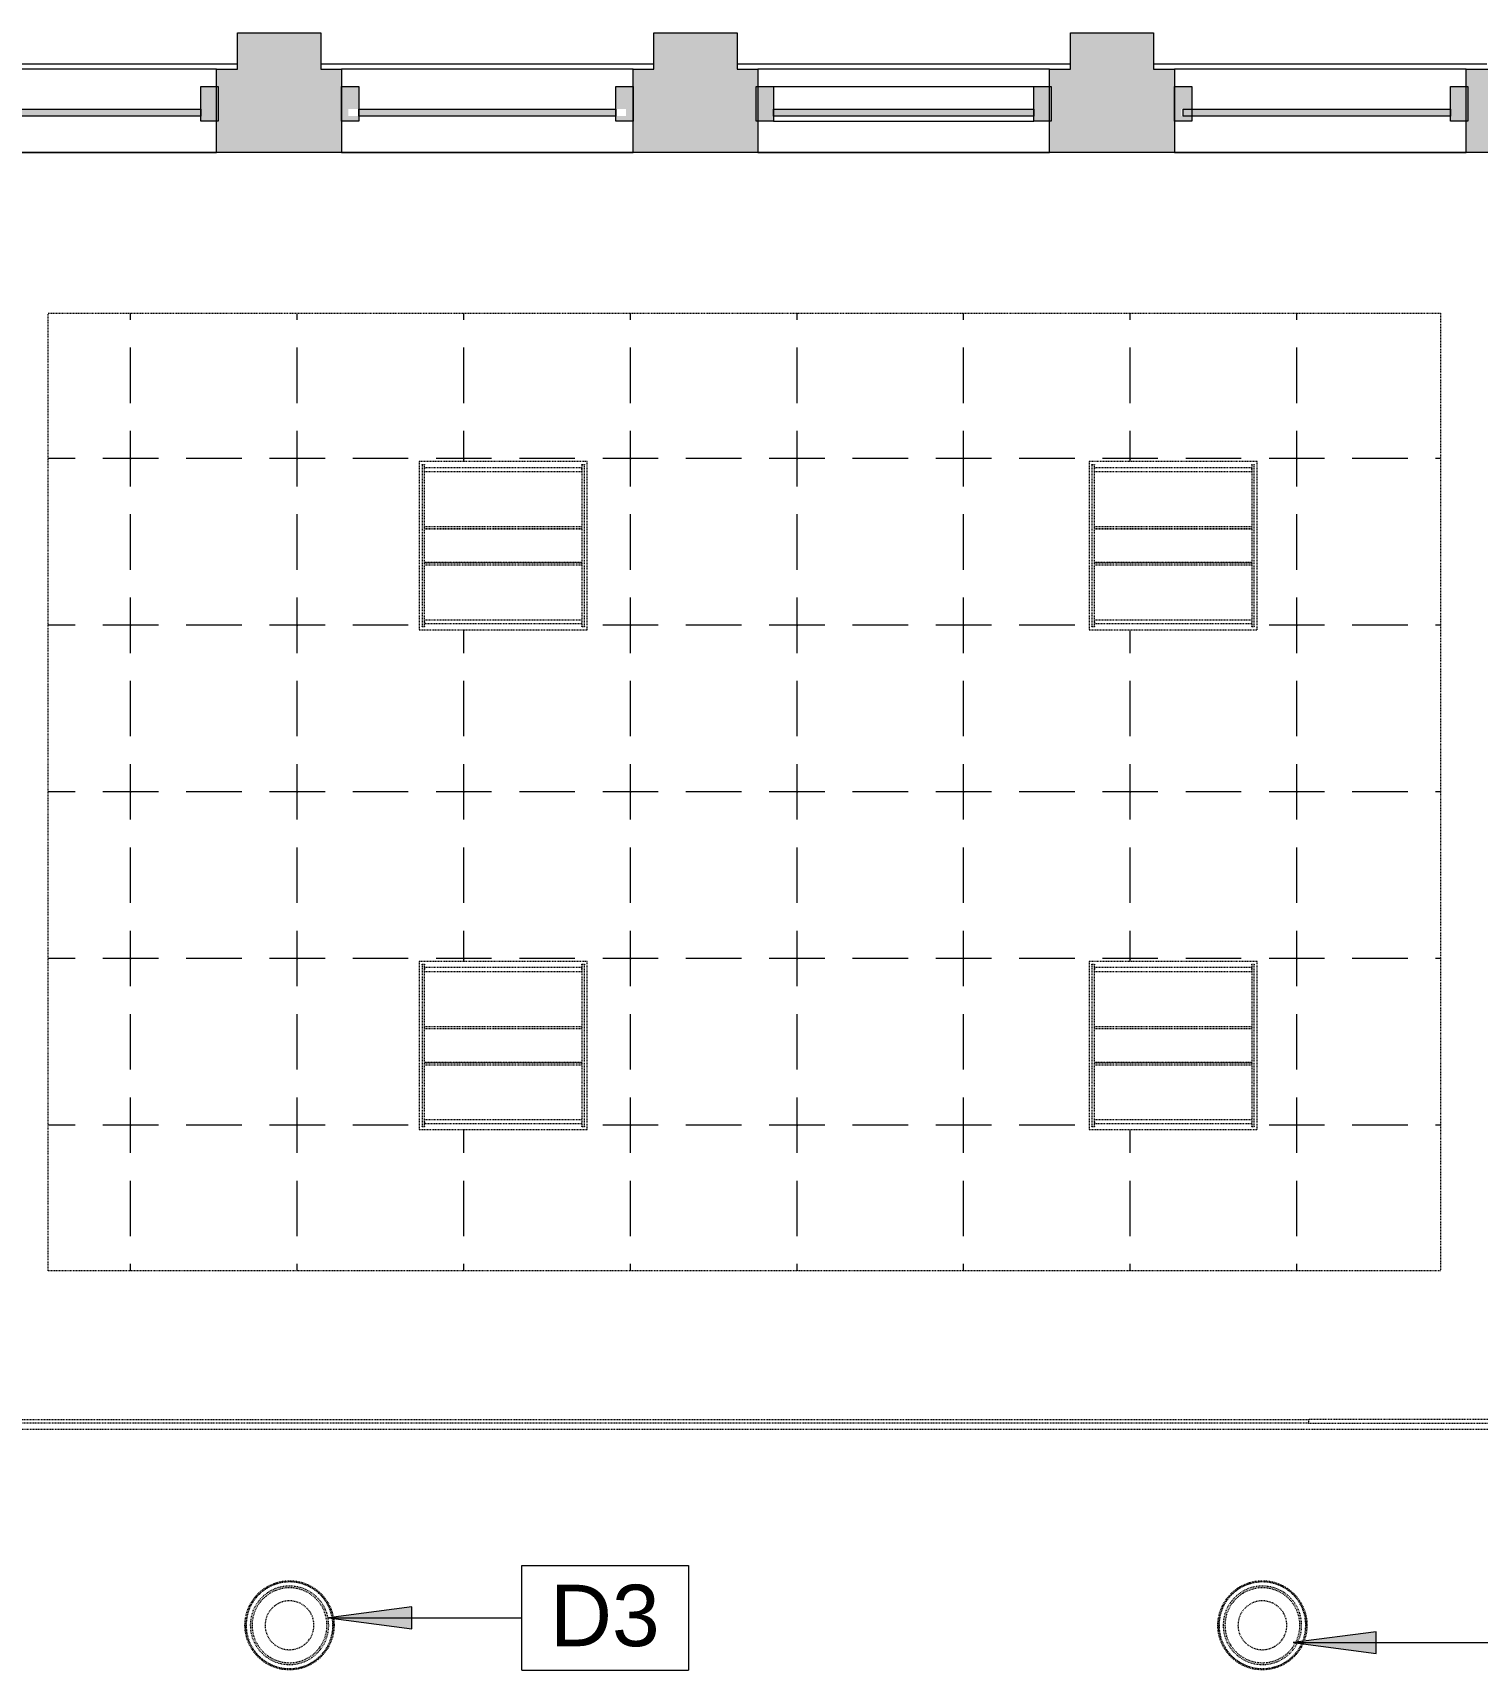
# Model space of a CAD drawing. Header units: inches. Extents: x -1767 to 678, y -1053 to 120.
# Drawn here: x -502.9 to -294.8, y -118.6 to 117.2 of the extents above; entities that cross this region are included whole.
import ezdxf

# ---------------------------------------------------------------- set-up
doc = ezdxf.new("R2010")
doc.units = ezdxf.units.IN
doc.header["$MEASUREMENT"] = 0
doc.linetypes.add('Demolished', pattern=[0.1875, 0.125, -0.0625])
for name, color, linetype, lineweight in [('06_555 11th St - background_dwg', 8, 'Continuous', 9), ('A-ANNO-KEYN', 231, 'Continuous', 9), ('A-CLNG', 13, 'Continuous', 13), ('A-CLNG-PATT', 13, 'Continuous', 13), ('A-GLAZ-CURT', 52, 'Continuous', 13), ('A-GLAZ-CWMG', 51, 'Continuous', 13), ('A-WALL', 113, 'Continuous', 13), ('A-WALL-PATT', 111, 'Continuous', 13), ('E-LITE-EQPM', 33, 'Demolished', 9), ('I-WALL', 2, 'Continuous', 13), ('P-SILL', 7, 'Continuous', 9), ('W', 7, 'Continuous', 9)]:
    doc.layers.add(name, color=color, linetype=linetype, lineweight=lineweight)
doc.styles.add('Arial_2', font='arial.ttf', dxfattribs={"height": 8.851796})

# ---------------------------------------------------------------- blocks, each defined once
blk = doc.blocks.new('System Panel - Glazed-4905067-FIRST FLOOR RCP DEMO')
at = {"layer": 'A-GLAZ-CURT', "lineweight": 9}
blk.add_hatch(color=7, dxfattribs=at).paths.add_polyline_path([(19.25, -1.75), (19.25, -0.75), (-19.25, -0.75), (-19.25, -1.75)], flags=0)
at = {"layer": 'A-GLAZ-CURT', "color": 8, "lineweight": 20}
for p, q in [((-19.25, -1.75), (-19.25, -0.75)), ((-19.25, -0.75), (19.25, -0.75)), ((19.25, -1.75), (-19.25, -1.75)), ((19.25, -0.75), (19.25, -1.75))]:
    blk.add_line(p, q, dxfattribs=at)
blk = doc.blocks.new('Rectangular Mullion - 2_5_ x 5_ rectangular-4903428-FIRST FLOOR RCP DEMO')
at = {"layer": 'A-GLAZ-CWMG', "lineweight": 9}
blk.add_hatch(color=7, dxfattribs=at).paths.add_polyline_path([(-1.25, -2.5), (-1.25, 2.5), (1.25, 2.5), (1.25, -2.5)], flags=0)
at = {"layer": 'A-GLAZ-CWMG', "color": 8, "lineweight": 20}
for p, q in [((1.25, 2.5), (-1.25, 2.5)), ((-1.25, 2.5), (-1.25, -2.5)), ((1.25, -2.5), (1.25, 2.5)), ((-1.25, -2.5), (1.25, -2.5))]:
    blk.add_line(p, q, dxfattribs=at)
blk = doc.blocks.new('Rectangular Mullion - 2_5_ x 5_ rectangular-4904951-FIRST FLOOR RCP DEMO')
at = {"layer": 'A-GLAZ-CWMG', "lineweight": 9}
blk.add_hatch(color=7, dxfattribs=at).paths.add_polyline_path([(-2.5, 2.5), (-2.5, 1.75), (-1, 1.75), (-1, 0.75), (-2.5, 0.75), (-2.5, -2.5), (0, -2.5), (0, 2.5), (-1, 2.5)], flags=0)
at = {"layer": 'A-GLAZ-CWMG', "color": 8, "lineweight": 20}
for p, q in [((-2.5, 2.5), (0, 2.5)), ((-2.5, -2.5), (-2.5, 2.5)), ((0, 2.5), (0, -2.5)), ((0, -2.5), (-2.5, -2.5))]:
    blk.add_line(p, q, dxfattribs=at)
blk = doc.blocks.new('L-Pendant Allea - L-Pendant Allea-5739319-FIRST FLOOR RCP DEMO')
at = {"layer": 'E-LITE-EQPM', "color": 7, "flags": 128}
for points in [[(-6.42, 0), (-6.41, 0.26), (-6.4, 0.51), (-6.37, 0.77), (-6.34, 1.02), (-6.29, 1.28), (-6.24, 1.53), (-6.17, 1.77), (-6.09, 2.02), (-6.01, 2.26), (-5.91, 2.5), (-5.81, 2.73), (-5.69, 2.96), (-5.57, 3.19), (-5.44, 3.41), (-5.3, 3.63), (-5.15, 3.83), (-4.99, 4.04), (-4.83, 4.23), (-4.65, 4.42), (-4.47, 4.61), (-4.29, 4.78), (-4.09, 4.95), (-3.89, 5.11), (-3.68, 5.26), (-3.47, 5.4), (-3.25, 5.54), (-3.03, 5.66), (-2.8, 5.78), (-2.56, 5.89), (-2.33, 5.98), (-2.09, 6.07), (-1.84, 6.15), (-1.59, 6.22), (-1.34, 6.28), (-1.09, 6.33), (-0.84, 6.37), (-0.58, 6.39), (-0.33, 6.41), (-0.07, 6.42), (0.19, 6.42), (0.44, 6.4), (0.7, 6.38), (0.95, 6.35), (1.21, 6.31), (1.46, 6.25), (1.71, 6.19), (1.95, 6.12), (2.2, 6.03), (2.44, 5.94), (2.67, 5.84), (2.9, 5.73), (3.13, 5.61), (3.35, 5.48), (3.57, 5.34), (3.78, 5.19), (3.98, 5.04), (4.18, 4.87), (4.37, 4.7), (4.56, 4.52), (4.73, 4.34), (4.9, 4.14), (5.07, 3.94), (5.22, 3.74), (5.36, 3.53), (5.5, 3.31), (5.63, 3.09), (5.75, 2.86), (5.86, 2.63), (5.96, 2.39), (6.05, 2.15), (6.13, 1.91), (6.2, 1.66), (6.26, 1.41), (6.31, 1.16), (6.36, 0.91), (6.39, 0.65), (6.41, 0.4), (6.42, 0.14), (6.42, 0)], [(-6.3, 0), (-6.29, 0.25), (-6.27, 0.5), (-6.25, 0.75), (-6.21, 1), (-6.17, 1.25), (-6.11, 1.5), (-6.05, 1.74), (-5.98, 1.98), (-5.89, 2.22), (-5.8, 2.45), (-5.7, 2.68), (-5.58, 2.91), (-5.46, 3.13), (-5.33, 3.34), (-5.2, 3.55), (-5.05, 3.76), (-4.89, 3.96), (-4.73, 4.15), (-4.56, 4.34), (-4.39, 4.52), (-4.2, 4.69), (-4.01, 4.85), (-3.81, 5.01), (-3.61, 5.16), (-3.4, 5.3), (-3.19, 5.43), (-2.97, 5.55), (-2.74, 5.67), (-2.51, 5.77), (-2.28, 5.87), (-2.04, 5.95), (-1.8, 6.03), (-1.56, 6.1), (-1.32, 6.16), (-1.07, 6.2), (-0.82, 6.24), (-0.57, 6.27), (-0.32, 6.29), (-0.07, 6.29), (0.18, 6.29), (0.44, 6.28), (0.69, 6.26), (0.94, 6.23), (1.18, 6.18), (1.43, 6.13), (1.67, 6.07), (1.92, 6), (2.15, 5.92), (2.39, 5.82), (2.62, 5.72), (2.85, 5.61), (3.07, 5.5), (3.29, 5.37), (3.5, 5.23), (3.7, 5.09), (3.91, 4.94), (4.1, 4.78), (4.29, 4.61), (4.47, 4.43), (4.64, 4.25), (4.81, 4.06), (4.97, 3.87), (5.12, 3.67), (5.26, 3.46), (5.39, 3.25), (5.52, 3.03), (5.64, 2.8), (5.74, 2.58), (5.84, 2.34), (5.93, 2.11), (6.01, 1.87), (6.08, 1.63), (6.14, 1.38), (6.19, 1.14), (6.23, 0.89), (6.26, 0.64), (6.28, 0.39), (6.29, 0.14), (6.3, 0)], [(6.42, 0), (6.41, -0.26), (6.4, -0.51), (6.37, -0.77), (6.34, -1.02), (6.29, -1.28), (6.24, -1.53), (6.17, -1.77), (6.09, -2.02), (6.01, -2.26), (5.91, -2.5), (5.81, -2.73), (5.69, -2.96), (5.57, -3.19), (5.44, -3.41), (5.3, -3.63), (5.15, -3.83), (4.99, -4.04), (4.83, -4.23), (4.65, -4.42), (4.47, -4.61), (4.29, -4.78), (4.09, -4.95), (3.89, -5.11), (3.68, -5.26), (3.47, -5.4), (3.25, -5.54), (3.03, -5.66), (2.8, -5.78), (2.56, -5.89), (2.33, -5.98), (2.09, -6.07), (1.84, -6.15), (1.59, -6.22), (1.34, -6.28), (1.09, -6.33), (0.84, -6.37), (0.58, -6.39), (0.33, -6.41), (0.07, -6.42), (-0.19, -6.42), (-0.44, -6.4), (-0.7, -6.38), (-0.95, -6.35), (-1.21, -6.31), (-1.46, -6.25), (-1.71, -6.19), (-1.95, -6.12), (-2.2, -6.03), (-2.44, -5.94), (-2.67, -5.84), (-2.9, -5.73), (-3.13, -5.61), (-3.35, -5.48), (-3.57, -5.34), (-3.78, -5.19), (-3.98, -5.04), (-4.18, -4.87), (-4.37, -4.7), (-4.56, -4.52), (-4.73, -4.34), (-4.9, -4.14), (-5.07, -3.94), (-5.22, -3.74), (-5.36, -3.53), (-5.5, -3.31), (-5.63, -3.09), (-5.75, -2.86), (-5.86, -2.63), (-5.96, -2.39), (-6.05, -2.15), (-6.13, -1.91), (-6.2, -1.66), (-6.26, -1.41), (-6.31, -1.16), (-6.36, -0.91), (-6.39, -0.65), (-6.41, -0.4), (-6.42, -0.14), (-6.42, 0)], [(6.3, 0), (6.29, -0.25), (6.27, -0.5), (6.25, -0.75), (6.21, -1), (6.17, -1.25), (6.11, -1.5), (6.05, -1.74), (5.98, -1.98), (5.89, -2.22), (5.8, -2.45), (5.7, -2.68), (5.58, -2.91), (5.46, -3.13), (5.33, -3.34), (5.2, -3.55), (5.05, -3.76), (4.89, -3.96), (4.73, -4.15), (4.56, -4.34), (4.39, -4.52), (4.2, -4.69), (4.01, -4.85), (3.81, -5.01), (3.61, -5.16), (3.4, -5.3), (3.19, -5.43), (2.97, -5.55), (2.74, -5.67), (2.51, -5.77), (2.28, -5.87), (2.04, -5.95), (1.8, -6.03), (1.56, -6.1), (1.32, -6.16), (1.07, -6.2), (0.82, -6.24), (0.57, -6.27), (0.32, -6.29), (0.07, -6.29), (-0.18, -6.29), (-0.44, -6.28), (-0.69, -6.26), (-0.94, -6.23), (-1.18, -6.18), (-1.43, -6.13), (-1.67, -6.07), (-1.92, -6), (-2.15, -5.92), (-2.39, -5.82), (-2.62, -5.72), (-2.85, -5.61), (-3.07, -5.5), (-3.29, -5.37), (-3.5, -5.23), (-3.7, -5.09), (-3.91, -4.94), (-4.1, -4.78), (-4.29, -4.61), (-4.47, -4.43), (-4.64, -4.25), (-4.81, -4.06), (-4.97, -3.87), (-5.12, -3.67), (-5.26, -3.46), (-5.39, -3.25), (-5.52, -3.03), (-5.64, -2.8), (-5.74, -2.58), (-5.84, -2.34), (-5.93, -2.11), (-6.01, -1.87), (-6.08, -1.63), (-6.14, -1.38), (-6.19, -1.14), (-6.23, -0.89), (-6.26, -0.64), (-6.28, -0.39), (-6.29, -0.14), (-6.3, 0)]]:
    blk.add_lwpolyline(points, dxfattribs=at)
at = {"layer": 'E-LITE-EQPM', "color": 7}
for radius, start, end in [(6.25, 360, 180), (5.65, 360, 180), (5.4, 360, 180), (3.52, 0, 180), (6.25, 180, 360), (5.65, 180, 360), (5.4, 180, 360), (3.52, 180, 0)]:
    blk.add_arc((0, 0), radius, start, end, dxfattribs=at)
blk = doc.blocks.new('L-Recessed-Axis-Day-Acrylic - 2 x 2-4558112-FIRST FLOOR RCP DEMO')
at = {"layer": 'E-LITE-EQPM', "color": 7}
for p, q in [((-11.34, 11.7), (-11.7, 11.7)), ((-11.7, 11.64), (-11.7, 11.7)), ((-11.7, 11.7), (-11.7, 11.64)), ((-11.7, -11.64), (-11.7, 11.64)), ((-11.34, 11.64), (-11.34, 11.7)), ((-11.34, 11.7), (-11.34, 11.64)), ((-11.34, 11.64), (-11.34, -11.64)), ((11.34, 11.28), (-11.34, 11.28)), ((-11.34, 11.19), (-11.34, 11.22)), ((-11.34, 10.99), (-11.34, 11.19)), ((-11.34, 10.97), (-11.34, 10.99)), ((-11.34, 10.66), (11.34, 10.66)), ((11.7, 11.7), (11.34, 11.7)), ((11.34, 11.64), (11.34, 11.7)), ((11.34, 11.7), (11.34, 11.64)), ((11.34, -11.64), (11.34, 11.64)), ((11.34, 11.22), (11.34, 11.19)), ((11.34, 11.19), (11.34, 10.99)), ((11.34, 10.99), (11.34, 10.97)), ((11.7, 11.64), (11.7, 11.7)), ((11.7, 11.7), (11.7, 11.64)), ((11.7, 11.64), (11.7, -11.64)), ((-11.34, 2.76), (11.34, 2.76)), ((-11.34, 2.47), (11.34, 2.47)), ((11.34, 2.44), (-11.34, 2.44)), ((-11.34, -2.44), (11.34, -2.44)), ((-11.34, -2.47), (11.34, -2.47)), ((-11.34, -2.76), (11.34, -2.76)), ((-11.7, -11.64), (-11.7, -11.7)), ((-11.7, -11.7), (-11.7, -11.64)), ((-11.7, -11.7), (-11.34, -11.7)), ((-11.34, -10.66), (11.34, -10.66)), ((-11.34, -10.99), (-11.34, -10.97)), ((-11.34, -11.19), (-11.34, -10.99)), ((-11.34, -11.22), (-11.34, -11.19)), ((-11.34, -11.28), (11.34, -11.28)), ((-11.34, -11.64), (-11.34, -11.7)), ((-11.34, -11.7), (-11.34, -11.64)), ((11.34, -10.97), (11.34, -10.99)), ((11.34, -10.99), (11.34, -11.19)), ((11.34, -11.19), (11.34, -11.22)), ((11.34, -11.64), (11.34, -11.7)), ((11.34, -11.7), (11.34, -11.64)), ((11.34, -11.7), (11.7, -11.7)), ((11.7, -11.64), (11.7, -11.7)), ((11.7, -11.7), (11.7, -11.64))]:
    blk.add_line(p, q, dxfattribs=at)
blk = doc.blocks.new('L-Recessed-Axis-Day-Acrylic - 2 x 2-V7-FIRST FLOOR RCP DEMO')
at = {"layer": 'E-LITE-EQPM', "color": 7}
for p, q in [((-11.34, 11.7), (-11.7, 11.7)), ((-11.7, 11.64), (-11.7, 11.7)), ((-11.7, 11.7), (-11.7, 11.64)), ((-11.7, -11.64), (-11.7, 11.64)), ((-11.34, 11.64), (-11.34, 11.7)), ((-11.34, 11.7), (-11.34, 11.64)), ((-11.34, 11.64), (-11.34, -11.64)), ((11.34, 11.28), (-11.34, 11.28)), ((-11.34, 11.19), (-11.34, 11.22)), ((-11.34, 10.99), (-11.34, 11.19)), ((-11.34, 10.97), (-11.34, 10.99)), ((-11.34, 10.66), (11.34, 10.66)), ((11.7, 11.7), (11.34, 11.7)), ((11.34, 11.64), (11.34, 11.7)), ((11.34, 11.7), (11.34, 11.64)), ((11.34, -11.64), (11.34, 11.64)), ((11.34, 11.22), (11.34, 11.19)), ((11.34, 11.19), (11.34, 10.99)), ((11.34, 10.99), (11.34, 10.97)), ((11.7, 11.64), (11.7, 11.7)), ((11.7, 11.7), (11.7, 11.64)), ((11.7, 11.64), (11.7, -11.64)), ((-11.34, 2.76), (11.34, 2.76)), ((-11.34, 2.47), (11.34, 2.47)), ((11.34, 2.44), (-11.34, 2.44)), ((-11.34, -2.44), (11.34, -2.44)), ((-11.34, -2.47), (11.34, -2.47)), ((-11.34, -2.76), (11.34, -2.76)), ((-11.7, -11.64), (-11.7, -11.7)), ((-11.7, -11.7), (-11.7, -11.64)), ((-11.7, -11.7), (-11.34, -11.7)), ((-11.34, -10.66), (11.34, -10.66)), ((-11.34, -10.99), (-11.34, -10.97)), ((-11.34, -11.19), (-11.34, -10.99)), ((-11.34, -11.22), (-11.34, -11.19)), ((-11.34, -11.28), (11.34, -11.28)), ((-11.34, -11.64), (-11.34, -11.7)), ((-11.34, -11.7), (-11.34, -11.64)), ((11.34, -10.97), (11.34, -10.99)), ((11.34, -10.99), (11.34, -11.19)), ((11.34, -11.19), (11.34, -11.22)), ((11.34, -11.64), (11.34, -11.7)), ((11.34, -11.7), (11.34, -11.64)), ((11.34, -11.7), (11.7, -11.7)), ((11.7, -11.64), (11.7, -11.7)), ((11.7, -11.7), (11.7, -11.64))]:
    blk.add_line(p, q, dxfattribs=at)
blk = doc.blocks.new('System Panel - Glazed-4907103-FIRST FLOOR RCP DEMO')
at = {"layer": 'A-GLAZ-CURT', "lineweight": 9}
blk.add_hatch(color=7, dxfattribs=at).paths.add_polyline_path([(18.5, -1.75), (18.5, -0.75), (-18.5, -0.75), (-18.5, -1.75)], flags=0)
at = {"layer": 'A-GLAZ-CURT', "color": 8, "lineweight": 20}
for p, q in [((-18.5, -1.75), (-18.5, -0.75)), ((-18.5, -0.75), (18.5, -0.75)), ((18.5, -1.75), (-18.5, -1.75)), ((18.5, -0.75), (18.5, -1.75))]:
    blk.add_line(p, q, dxfattribs=at)
blk = doc.blocks.new('System Panel - Glazed-4904575-FIRST FLOOR RCP DEMO')
at = {"layer": 'A-GLAZ-CURT', "lineweight": 9}
blk.add_hatch(color=7, dxfattribs=at).paths.add_polyline_path([(18.75, -1.75), (18.75, -0.75), (-18.75, -0.75), (-18.75, -1.75)], flags=0)
at = {"layer": 'A-GLAZ-CURT', "color": 8, "lineweight": 20}
for p, q in [((-18.75, -1.75), (-18.75, -0.75)), ((-18.75, -0.75), (18.75, -0.75)), ((18.75, -1.75), (-18.75, -1.75)), ((18.75, -0.75), (18.75, -1.75))]:
    blk.add_line(p, q, dxfattribs=at)
blk = doc.blocks.new('System Panel - Glazed-4905079-FIRST FLOOR RCP DEMO')
at = {"layer": 'A-GLAZ-CURT', "lineweight": 9}
blk.add_hatch(color=7, dxfattribs=at).paths.add_polyline_path([(18.75, -1.75), (18.75, -0.75), (-18.75, -0.75), (-18.75, -1.75)], flags=0)
at = {"layer": 'A-GLAZ-CURT', "color": 8, "lineweight": 20}
for p, q in [((-18.75, -1.75), (-18.75, -0.75)), ((-18.75, -0.75), (18.75, -0.75)), ((18.75, -1.75), (-18.75, -1.75)), ((18.75, -0.75), (18.75, -1.75))]:
    blk.add_line(p, q, dxfattribs=at)
blk = doc.blocks.new('Rectangular Mullion - 2_5_ x 5_ rectangular-4903422-FIRST FLOOR RCP DEMO')
at = {"layer": 'A-GLAZ-CWMG', "lineweight": 9}
blk.add_hatch(color=7, dxfattribs=at).paths.add_polyline_path([(1.25, -2.5), (-1.25, -2.5), (-1.25, 2.5), (1.25, 2.5), (1.25, 0.75)], flags=0)
at = {"layer": 'A-GLAZ-CWMG', "color": 8, "lineweight": 20}
for p, q in [((1.25, 2.5), (-1.25, 2.5)), ((-1.25, 2.5), (-1.25, -2.5)), ((1.25, -2.5), (1.25, 2.5)), ((-1.25, -2.5), (1.25, -2.5))]:
    blk.add_line(p, q, dxfattribs=at)
blk = doc.blocks.new('Rectangular Mullion - 2_5_ x 5_ rectangular-4905078-FIRST FLOOR RCP DEMO')
at = {"layer": 'A-GLAZ-CWMG', "lineweight": 9}
for p, q in [((-396.14, 109.47), (-358.64, 109.47)), ((-396.14, 104.47), (-358.64, 104.47))]:
    blk.add_line(p, q, dxfattribs=at)
blk = doc.blocks.new('Rectangular Mullion - 2_5_ x 5_ rectangular-4904573-FIRST FLOOR RCP DEMO')
at = {"layer": 'A-GLAZ-CWMG', "lineweight": 9}
blk.add_hatch(color=7, dxfattribs=at).paths.add_polyline_path([(-1, -2.5), (-2.5, -2.5), (-2.5, 0.75), (-1, 0.75), (-1, 1.75), (-2.5, 1.75), (-2.5, 2.5), (0, 2.5), (0, -2.5)], flags=0)
at = {"layer": 'A-GLAZ-CWMG', "color": 8, "lineweight": 20}
for p, q in [((0, 2.5), (-2.5, 2.5)), ((-2.5, 2.5), (-2.5, -2.5)), ((0, -2.5), (0, 2.5)), ((-2.5, -2.5), (0, -2.5))]:
    blk.add_line(p, q, dxfattribs=at)
blk = doc.blocks.new('06_555 11th St - background_dwg-4793957-FIRST FLOOR RCP DEMO')
at = {"layer": 'P-SILL'}
for p, q in [((2904.68, 3075.22), (2856.68, 3075.22)), ((2964.68, 3075.22), (2916.68, 3075.22)), ((3024.68, 3075.22), (2976.68, 3075.22)), ((3084.68, 3075.22), (3036.68, 3075.22)), ((2901.68, 3062.47), (2859.68, 3062.47)), ((2961.68, 3062.47), (2919.68, 3062.47)), ((3021.68, 3062.47), (2979.68, 3062.47)), ((3081.68, 3062.47), (3039.68, 3062.47))]:
    blk.add_line(p, q, dxfattribs=at)
at = {"layer": 'W'}
for p, q in [((2919.68, 3062.47), (2901.68, 3062.47)), ((2979.68, 3062.47), (2961.68, 3062.47)), ((3039.68, 3062.47), (3021.68, 3062.47))]:
    blk.add_line(p, q, dxfattribs=at)
blk = doc.blocks.new('Keynote Tag - Keynote Number - Boxed-135510-FIRST FLOOR RCP DEMO')
at = {"layer": 'A-ANNO-KEYN'}
for p, q in [((-0.125, -0.0792), (-0.125, 0.0781)), ((-0.125, 0.0781), (0.125, 0.0781)), ((0.125, 0.0781), (0.125, -0.0792)), ((-0.125, -0.0792), (0.125, -0.0792))]:
    blk.add_line(p, q, dxfattribs=at)

msp = doc.modelspace()

# ---------------------------------------------------------------- hatches: boundary and pattern name
at = {"layer": 'A-ANNO-KEYN'}
for points in [[(-460.28, -111.08), (-448.28, -112.66), (-448.28, -109.5)], [(-321.31, -114.66), (-309.31, -116.24), (-309.31, -113.08)]]:
    msp.add_hatch(color=256, dxfattribs=at).paths.add_polyline_path(points, flags=0)
at = {"layer": 'A-CLNG-PATT', "linetype": 'Demolished'}
h = msp.add_hatch(dxfattribs=at)
h.set_pattern_fill('FP1_8', color=10, style=0, pattern_type=2)
h.set_pattern_definition([(180, (-296.788, 7.856), (-24, 24), [4, -4, 8, -4, -4]), (180, (-296.788, 7.856), (-24, 24), [-20, 4, 0]), (90, (-296.788, 7.856), (24, 24), [4, -4, 8, -4, -4]), (90, (-296.788, 7.856), (24, 24), [-20, 4, 0])])
h.paths.add_polyline_path([(-500.65, -61.12), (-300.07, -61.12), (-300.07, 76.84), (-500.65, 76.84), (-500.65, 13.46)], flags=0)
h.paths.add_polyline_path([(-238.82, -61.12), (-189.85, -61.12), (-238.82, 20.68), (-238.82, -31.18)], flags=0)
h.paths.add_polyline_path([(-425.66, -40.76), (-447.2, -40.76), (-447.2, -16.55), (-422.99, -16.55), (-422.99, -40.76)], flags=0)
h.paths.add_polyline_path([(-350.7, -40.76), (-350.7, -16.55), (-326.49, -16.55), (-326.49, -40.76), (-348.86, -40.76)], flags=0)
h.paths.add_polyline_path([(-447.2, 31.24), (-447.2, 55.45), (-422.99, 55.45), (-422.99, 31.24), (-444.86, 31.24)], flags=0)
h.paths.add_polyline_path([(-326.49, 31.24), (-350.7, 31.24), (-350.7, 55.45), (-326.49, 55.45), (-326.49, 35.78)], flags=0)
at = {"layer": 'A-WALL-PATT', "lineweight": 9}
for points in [[(-461.39, 111.97), (-461.39, 117.22), (-473.39, 117.22), (-473.39, 111.97)], [(-401.39, 111.97), (-401.39, 117.22), (-413.39, 117.22), (-413.39, 111.97)], [(-341.39, 111.97), (-341.39, 117.22), (-353.39, 117.22), (-353.39, 111.97)]]:
    msp.add_hatch(color=7, dxfattribs=at).paths.add_polyline_path(points, flags=0)
h = msp.add_hatch(color=7, dxfattribs=at)
h.paths.add_polyline_path([(561.61, 99.97), (561.61, 111.97), (543.61, 111.97), (543.61, 99.97)], flags=0)
h.paths.add_polyline_path([(371.16, 99.97), (381.61, 99.97), (381.61, 111.97), (303.61, 111.97), (303.61, 99.97), (336.23, 99.97), (336.23, 103.59), (366.23, 103.59), (366.23, 99.97), (366.48, 99.97)], flags=0)
h.paths.add_polyline_path([(501.61, 99.97), (501.61, 111.97), (483.61, 111.97), (483.61, 99.97)], flags=0)
h.paths.add_polyline_path([(441.61, 99.97), (441.61, 111.97), (423.61, 111.97), (423.61, 99.97)], flags=0)
h.paths.add_polyline_path([(678.37, 99.97), (678.37, 111.97), (603.61, 111.97), (603.61, 99.97)], flags=0)
h.paths.add_polyline_path([(243.61, 99.97), (261.61, 99.97), (261.61, 111.97), (243.61, 111.97), (243.61, 102.75)], flags=0)
h.paths.add_polyline_path([(183.61, 99.97), (201.61, 99.97), (201.61, 111.97), (183.61, 111.97), (183.61, 102.75)], flags=0)
h.paths.add_polyline_path([(123.61, 99.97), (141.61, 99.97), (141.61, 111.97), (123.61, 111.97), (123.61, 102.75)], flags=0)
h.paths.add_polyline_path([(63.96, 99.97), (81.61, 99.97), (81.61, 111.97), (3.61, 111.97), (3.61, 99.97), (27.23, 99.97), (27.23, 103.59), (57.23, 103.59), (57.23, 99.97), (62.98, 99.97)], flags=0)
h.paths.add_polyline_path([(-43.64, 99.97), (-38.39, 99.97), (-38.39, 111.97), (-56.39, 111.97), (-56.39, 99.97), (-46.26, 99.97)], flags=0)
h.paths.add_polyline_path([(-98.39, 99.97), (-98.39, 111.97), (-116.39, 111.97), (-116.39, 99.97)], flags=0)
h.paths.add_polyline_path([(-158.39, 99.97), (-158.39, 111.97), (-176.39, 111.97), (-176.39, 99.97), (-166.45, 99.97)], flags=0)
h.paths.add_polyline_path([(-242.39, 99.97), (-218.39, 99.97), (-218.39, 111.97), (-296.39, 111.97), (-296.39, 99.97), (-272.39, 99.97), (-272.39, 103.59), (-242.39, 103.59), (-242.39, 100.84)], flags=0)
h.paths.add_polyline_path([(-338.39, 99.97), (-338.39, 111.97), (-356.39, 111.97), (-356.39, 99.97), (-350.7, 99.97)], flags=0)
h.paths.add_polyline_path([(-416.39, 99.97), (-398.39, 99.97), (-398.39, 111.97), (-416.39, 111.97), (-416.39, 102.75)], flags=0)
h.paths.add_polyline_path([(-473.66, 99.97), (-458.39, 99.97), (-458.39, 111.97), (-476.39, 111.97), (-476.39, 99.97)], flags=0)
h.paths.add_polyline_path([(-518.39, 99.97), (-518.39, 111.97), (-592.39, 111.97), (-592.39, 99.97), (-521.03, 99.97)], flags=0)
h.paths.add_polyline_path([(-1190.39, 99.97), (-1190.39, 111.97), (-1208.39, 111.97), (-1208.39, 99.97)], flags=0)
h.paths.add_polyline_path([(-1358.39, 99.97), (-1358.39, 111.97), (-1432.39, 111.97), (-1432.39, 99.97), (-1395.28, 99.97)], flags=0)
h.paths.add_polyline_path([(-803.24, 99.97), (-798.39, 99.97), (-798.39, 111.97), (-872.39, 111.97), (-872.39, 99.97), (-857.67, 99.97)], flags=0)
h.paths.add_polyline_path([(-1475.2, 99.97), (-1470.39, 99.97), (-1470.39, 111.97), (-1488.39, 111.97), (-1488.39, 99.97)], flags=0)
h.paths.add_polyline_path([(-1318.48, 99.97), (-1302.39, 99.97), (-1302.39, 111.97), (-1320.64, 111.97), (-1320.64, 99.97)], flags=0)
h.paths.add_polyline_path([(-1526.39, 99.97), (-1526.39, 111.97), (-1544.39, 111.97), (-1544.39, 99.97)], flags=0)
h.paths.add_polyline_path([(-1246.39, 99.97), (-1246.39, 111.97), (-1264.39, 111.97), (-1264.39, 99.97)], flags=0)
h.paths.add_polyline_path([(-1582.39, 99.97), (-1582.39, 111.97), (-1600.39, 111.97), (-1600.39, 99.97)], flags=0)
h.paths.add_polyline_path([(-704.39, 99.97), (-686.39, 99.97), (-686.39, 111.97), (-704.39, 111.97), (-704.39, 102.75)], flags=0)
h.paths.add_polyline_path([(-630.39, 99.97), (-630.39, 111.97), (-648.39, 111.97), (-648.39, 99.97), (-645.01, 99.97)], flags=0)
h.paths.add_polyline_path([(-760.39, 99.97), (-742.39, 99.97), (-742.39, 111.97), (-760.39, 111.97), (-760.39, 102.75)], flags=0)
h.paths.add_polyline_path([(-1090.99, 99.97), (-1078.39, 99.97), (-1078.39, 111.97), (-1152.39, 111.97), (-1152.39, 99.97), (-1115.2, 99.97)], flags=0)
h.paths.add_polyline_path([(-910.39, 99.97), (-910.39, 111.97), (-928.39, 111.97), (-928.39, 99.97)], flags=0)
h.paths.add_polyline_path([(-966.39, 99.97), (-966.39, 111.97), (-984.39, 111.97), (-984.39, 99.97)], flags=0)
h.paths.add_polyline_path([(-1040.39, 99.97), (-1022.39, 99.97), (-1022.39, 111.97), (-1040.39, 111.97), (-1040.39, 102.75)], flags=0)

# ---------------------------------------------------------------- linework, layer by layer
at = {"layer": 'A-ANNO-KEYN'}
for p, q in [((-448.28, -109.5), (-460.28, -111.08)), ((-448.28, -112.66), (-448.28, -109.5)), ((-460.28, -111.08), (-448.28, -112.66)), ((-460.28, -111.08), (-437.59, -111.08)), ((-437.59, -111.08), (-432.42, -111.08)), ((-309.31, -113.08), (-321.31, -114.66)), ((-309.31, -116.24), (-309.31, -113.08)), ((-321.31, -114.66), (-309.31, -116.24)), ((-321.31, -114.66), (-298.53, -114.66)), ((-298.53, -114.66), (-289.42, -114.66))]:
    msp.add_line(p, q, dxfattribs=at)
at = {"layer": 'A-CLNG', "color": 7, "linetype": 'Demolished', "lineweight": 9}
for p, q in [((-500.65, 76.84), (-300.07, 76.84)), ((-500.65, -61.12), (-500.65, 76.84)), ((-300.07, 76.84), (-300.07, -61.12)), ((-422.99, 55.45), (-447.2, 55.45)), ((-447.2, 55.45), (-447.2, 31.24)), ((-422.99, 31.24), (-422.99, 55.45)), ((-326.49, 55.45), (-350.7, 55.45)), ((-350.7, 55.45), (-350.7, 31.24)), ((-326.49, 31.24), (-326.49, 55.45)), ((-447.2, 31.24), (-422.99, 31.24)), ((-350.7, 31.24), (-326.49, 31.24)), ((-422.99, -16.55), (-447.2, -16.55)), ((-447.2, -16.55), (-447.2, -40.76)), ((-422.99, -40.76), (-422.99, -16.55)), ((-326.49, -16.55), (-350.7, -16.55)), ((-350.7, -16.55), (-350.7, -40.76)), ((-326.49, -40.76), (-326.49, -16.55)), ((-447.2, -40.76), (-422.99, -40.76)), ((-350.7, -40.76), (-326.49, -40.76)), ((-300.07, -61.12), (-500.65, -61.12)), ((-277.69, -83.98), (-521.03, -83.98))]:
    msp.add_line(p, q, dxfattribs=at)
at = {"layer": 'A-WALL', "color": 8, "lineweight": 20}
for p, q in [((-473.39, 111.97), (-473.39, 117.22)), ((-473.39, 117.22), (-461.39, 117.22)), ((-461.39, 117.22), (-461.39, 111.97)), ((-413.39, 111.97), (-413.39, 117.22)), ((-413.39, 117.22), (-401.39, 117.22)), ((-401.39, 117.22), (-401.39, 111.97)), ((-353.39, 111.97), (-353.39, 117.22)), ((-353.39, 117.22), (-341.39, 117.22)), ((-341.39, 117.22), (-341.39, 111.97)), ((-476.39, 99.97), (-476.39, 111.97)), ((-476.39, 111.97), (-473.39, 111.97)), ((-461.39, 111.97), (-458.39, 111.97)), ((-458.39, 111.97), (-458.39, 99.97)), ((-416.39, 99.97), (-416.39, 111.97)), ((-416.39, 111.97), (-413.39, 111.97)), ((-401.39, 111.97), (-398.39, 111.97)), ((-398.39, 111.97), (-398.39, 99.97)), ((-356.39, 99.97), (-356.39, 111.97)), ((-356.39, 111.97), (-353.39, 111.97)), ((-341.39, 111.97), (-338.39, 111.97)), ((-338.39, 111.97), (-338.39, 99.97)), ((-296.39, 99.97), (-296.39, 111.97)), ((-296.39, 111.97), (-218.39, 111.97)), ((-458.39, 99.97), (-476.39, 99.97)), ((-398.39, 99.97), (-416.39, 99.97)), ((-338.39, 99.97), (-356.39, 99.97)), ((-277.77, 99.97), (-296.39, 99.97))]:
    msp.add_line(p, q, dxfattribs=at)
at = {"layer": 'A-WALL', "lineweight": 9}
for p, q in [((-476.39, 111.97), (-518.39, 111.97)), ((-416.39, 111.97), (-458.39, 111.97)), ((-356.39, 111.97), (-398.39, 111.97)), ((-296.39, 111.97), (-338.39, 111.97)), ((-518.39, 99.97), (-476.39, 99.97)), ((-458.39, 99.97), (-416.39, 99.97)), ((-398.39, 99.97), (-356.39, 99.97)), ((-338.39, 99.97), (-296.39, 99.97))]:
    msp.add_line(p, q, dxfattribs=at)
at = {"layer": 'I-WALL', "color": 250, "linetype": 'Demolished', "lineweight": 20}
for p, q in [((-521.03, -82.54), (-319.07, -82.54)), ((-319.07, -82.54), (-319.07, -83.04)), ((-319.07, -83.04), (-521.03, -83.04))]:
    msp.add_line(p, q, dxfattribs=at)
at = {"layer": 'I-WALL', "color": 7, "linetype": 'Demolished', "lineweight": 9}
for p, q in [((-283.07, -82.54), (-319.07, -82.54)), ((-319.07, -83.04), (-283.07, -83.04))]:
    msp.add_line(p, q, dxfattribs=at)

# ---------------------------------------------------------------- block references
at = {"layer": '06_555 11th St - background_dwg', "color": 7}
msp.add_blockref('06_555 11th St - background_dwg-4793957-FIRST FLOOR RCP DEMO', (-3378.07, -2962.51), dxfattribs=at)
at = {"layer": 'A-ANNO-KEYN', "xscale": 95.99999999999994, "yscale": 95.99999999999994, "zscale": 95.99999999999994}
msp.add_blockref('Keynote Tag - Keynote Number - Boxed-135510-FIRST FLOOR RCP DEMO', (-420.42, -111.03), dxfattribs=at)
at = {"layer": 'A-GLAZ-CURT', "lineweight": 9}
for name, p in [('System Panel - Glazed-4904575-FIRST FLOOR RCP DEMO', (-497.39, 106.97)), ('System Panel - Glazed-4907103-FIRST FLOOR RCP DEMO', (-437.39, 106.97)), ('System Panel - Glazed-4905079-FIRST FLOOR RCP DEMO', (-377.39, 106.97)), ('System Panel - Glazed-4905067-FIRST FLOOR RCP DEMO', (-317.89, 106.97))]:
    msp.add_blockref(name, p, dxfattribs=at)
at = {"layer": 'A-GLAZ-CWMG', "lineweight": 9, "extrusion": (0, 0, -1), "rotation": 180}
for name, p in [('Rectangular Mullion - 2_5_ x 5_ rectangular-4903428-FIRST FLOOR RCP DEMO', (477.39, 106.97)), ('Rectangular Mullion - 2_5_ x 5_ rectangular-4904573-FIRST FLOOR RCP DEMO', (416.39, 106.97)), ('Rectangular Mullion - 2_5_ x 5_ rectangular-4903422-FIRST FLOOR RCP DEMO', (397.39, 106.97)), ('Rectangular Mullion - 2_5_ x 5_ rectangular-4903422-FIRST FLOOR RCP DEMO', (357.39, 106.97)), ('Rectangular Mullion - 2_5_ x 5_ rectangular-4903428-FIRST FLOOR RCP DEMO', (297.39, 106.97))]:
    msp.add_blockref(name, p, dxfattribs=at)
at = {"layer": 'A-GLAZ-CWMG', "lineweight": 9, "rotation": 180}
for p in [(-458.39, 106.97), (-338.39, 106.97)]:
    msp.add_blockref('Rectangular Mullion - 2_5_ x 5_ rectangular-4904951-FIRST FLOOR RCP DEMO', p, dxfattribs=at)
at = {"layer": 'A-GLAZ-CWMG', "lineweight": 9}
msp.add_blockref('Rectangular Mullion - 2_5_ x 5_ rectangular-4905078-FIRST FLOOR RCP DEMO', (0, 0), dxfattribs=at)
at = {"layer": 'E-LITE-EQPM', "color": 7, "extrusion": (0, 0, -1), "rotation": 180}
for name, p in [('L-Recessed-Axis-Day-Acrylic - 2 x 2-V7-FIRST FLOOR RCP DEMO', (435.09, 43.34)), ('L-Recessed-Axis-Day-Acrylic - 2 x 2-4558112-FIRST FLOOR RCP DEMO', (338.59, 43.34)), ('L-Recessed-Axis-Day-Acrylic - 2 x 2-V7-FIRST FLOOR RCP DEMO', (435.09, -28.66)), ('L-Recessed-Axis-Day-Acrylic - 2 x 2-4558112-FIRST FLOOR RCP DEMO', (338.59, -28.66))]:
    msp.add_blockref(name, p, dxfattribs=at)
at = {"layer": 'E-LITE-EQPM', "color": 7}
for p in [(-465.88, -112.16), (-325.72, -112.16)]:
    msp.add_blockref('L-Pendant Allea - L-Pendant Allea-5739319-FIRST FLOOR RCP DEMO', p, dxfattribs=at)

# ---------------------------------------------------------------- next in the draw order: texts
at = {"layer": 'A-ANNO-KEYN', "insert": (-420.45, -106.32), "char_height": 8.852, "width": 18.792, "attachment_point": 2, "line_spacing_factor": 0.938532, "style": 'Arial_2', "bg_fill": 3, "box_fill_scale": 1.25, "bg_fill_color": 0, "bg_fill_transparency": 0}
msp.add_mtext('D3', dxfattribs=at)

doc.saveas('drawing.dxf')
